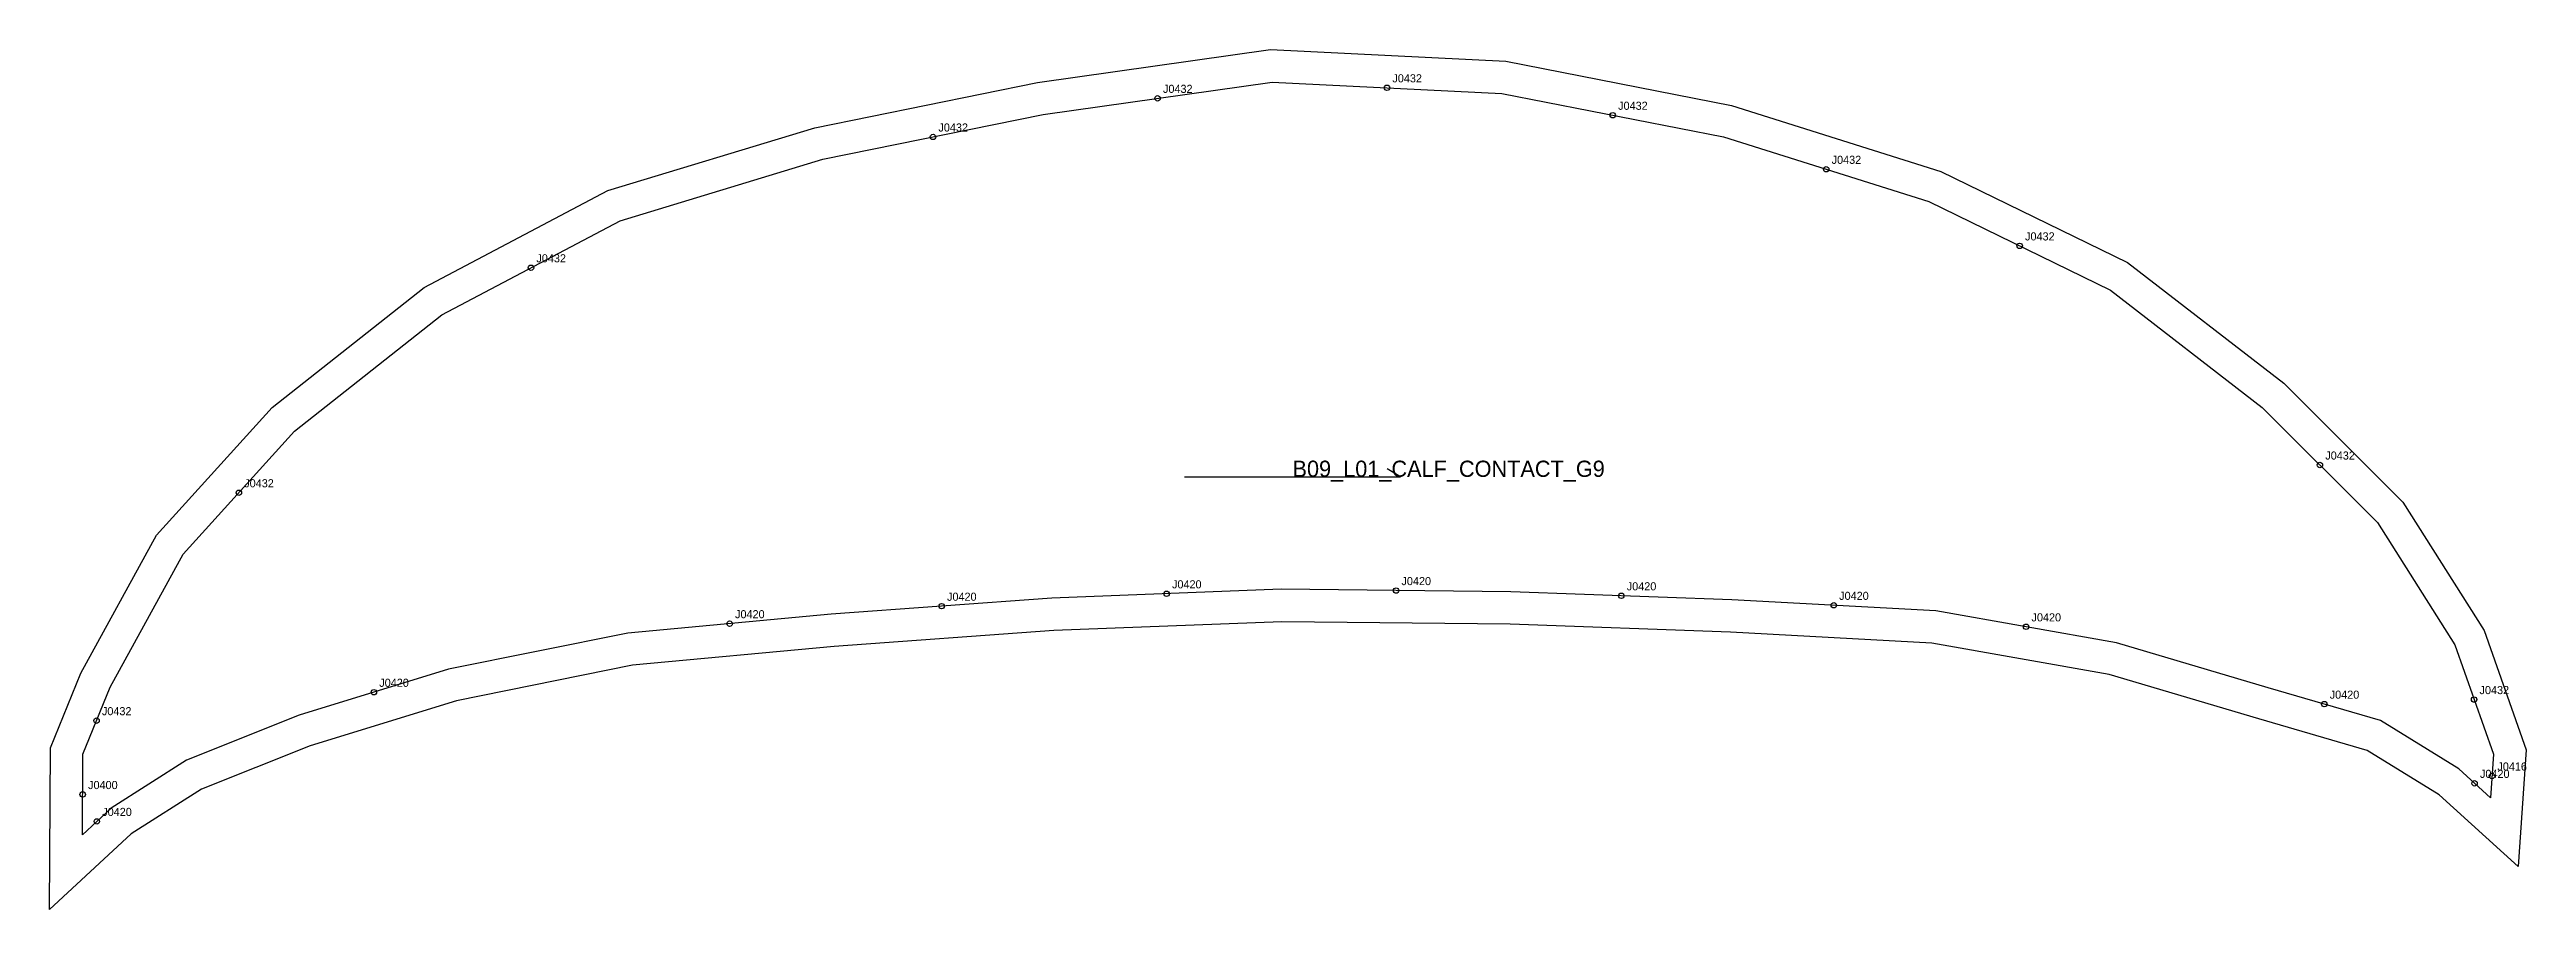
# Model space of a CAD drawing. Header units: millimetres. Extents: x -12 to 904, y -57 to 261.
import ezdxf

# ---------------------------------------------------------------- set-up
doc = ezdxf.new("R2010")
doc.units = ezdxf.units.MM
for name, color, linetype in [('CUT', 1, 'Continuous'), ('GRAIN', 3, 'Continuous'), ('LABEL', 7, 'Continuous'), ('NOTCH', 2, 'Continuous'), ('SEW', 5, 'Continuous')]:
    doc.layers.add(name, color=color, linetype=linetype)

msp = doc.modelspace()

# ---------------------------------------------------------------- linework, layer by layer
at = {"layer": 'CUT'}
msp.add_lwpolyline([(-11.99, 2.37), (-0.8, 30.03), (27.26, 81.03), (70.02, 128.32), (126.19, 172.74), (194.1, 208.59), (270.76, 231.81), (353.08, 248.56), (439.27, 260.8), (526.25, 256.47), (609.78, 240.09), (687.19, 215.69), (756.23, 182.03), (813.99, 137.37), (858.08, 93.3), (888.09, 45.76), (903.69, 1.65), (900.7, -41.57), (871.44, -15.05), (844.83, 1.43), (804.81, 13.08), (749.36, 29.54), (683.87, 41.15), (609.31, 45.19), (527.84, 48.13), (443.38, 49.03), (359.05, 45.76), (277.79, 39.9), (203.32, 32.92), (138.18, 19.82), (83.99, 3.11), (43.81, -12.88), (17.84, -29.43), (-12.34, -57.45), (-11.99, 2.37)], close=True, dxfattribs=at)
at = {"layer": 'GRAIN'}
for p, q in [((407.37, 102.65), (487.37, 102.65)), ((487.37, 102.65), (482.37, 105.65))]:
    msp.add_line(p, q, dxfattribs=at)
at = {"layer": 'NOTCH'}
for centre in [(482.31, 246.64), (397.47, 242.74), (314.41, 228.44), (565.8, 236.48), (644.77, 216.48), (716.3, 188.14), (165.72, 180.04), (827.35, 107.05), (57.67, 96.78), (317.59, 54.8), (400.8, 59.39), (485.67, 60.58), (568.99, 58.65), (647.55, 55.13), (239.19, 48.33), (718.69, 47.16), (107.61, 22.95), (828.98, 18.55), (884.39, 20.25), (5.03, 12.44), (890.99, -8.04), (-0.09, -14.89), (884.56, -10.75), (5.15, -24.84)]:
    msp.add_circle(centre, 1, dxfattribs=at)
at = {"layer": 'SEW'}
msp.add_lwpolyline([(0, 0), (10.06, 24.87), (37.1, 74.02), (78.25, 119.53), (132.76, 162.64), (198.68, 197.44), (273.7, 220.16), (355.12, 236.73), (439.82, 248.75), (524.79, 244.52), (606.82, 228.44), (682.73, 204.51), (749.87, 171.78), (806.04, 128.34), (848.65, 85.76), (877.23, 40.49), (891.55, 0), (890.44, -16.07), (878.68, -5.43), (849.76, 12.5), (808.19, 24.6), (752.13, 41.24), (685.25, 53.09), (609.86, 57.18), (528.12, 60.12), (443.22, 61.04), (358.39, 57.74), (276.8, 51.86), (201.58, 44.8), (135.22, 31.47), (79.99, 14.44), (38.32, -2.15), (10.47, -19.9), (-0.18, -29.78)], close=True, dxfattribs=at)

# ---------------------------------------------------------------- texts
at = {"layer": 'LABEL'}
for s, height, p in [('J0432', 3, (399.47, 244.74)), ('J0432', 3, (484.31, 248.64)), ('J0432', 3, (567.8, 238.48)), ('J0432', 3, (316.41, 230.44)), ('J0432', 3, (646.77, 218.48)), ('J0432', 3, (718.3, 190.14)), ('J0432', 3, (167.72, 182.04)), ('J0432', 3, (829.35, 109.05)), ('J0432', 3, (59.67, 98.78)), ('B09_L01_CALF_CONTACT_G9', 6, (447.37, 102.65)), ('J0420', 3, (402.8, 61.39)), ('J0420', 3, (487.67, 62.58)), ('J0420', 3, (319.59, 56.8)), ('J0420', 3, (570.99, 60.65)), ('J0420', 3, (649.55, 57.13)), ('J0420', 3, (241.19, 50.33)), ('J0420', 3, (720.69, 49.16)), ('J0420', 3, (109.61, 24.95)), ('J0420', 3, (830.98, 20.55)), ('J0432', 3, (886.39, 22.25)), ('J0432', 3, (7.03, 14.44)), ('J0420', 3, (886.56, -8.75)), ('J0416', 3, (892.99, -6.04)), ('J0400', 3, (1.91, -12.89)), ('J0420', 3, (7.15, -22.84))]:
    msp.add_text(s, height=height, dxfattribs=at).set_placement(p)

doc.saveas('drawing.dxf')
